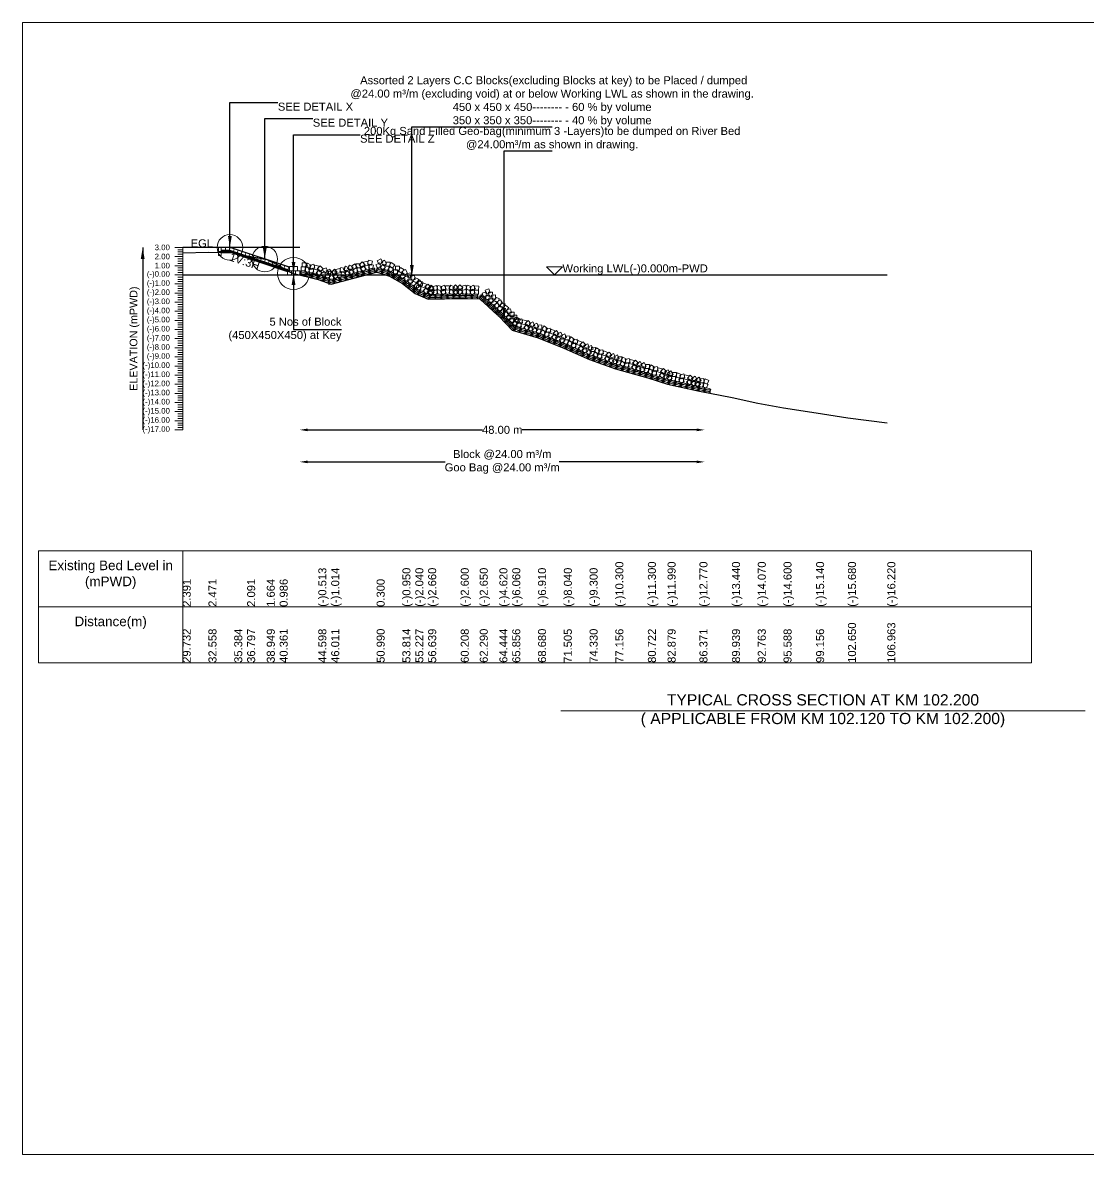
# Model space of a CAD drawing. Header units: inches. Extents: x 89000 to 380017, y -7071 to 0.
# Drawn here: x 235000 to 241658, y -7071 to 0 of the extents above; entities that cross this region are included whole.
import ezdxf

# ---------------------------------------------------------------- set-up
doc = ezdxf.new("R2010")
doc.units = ezdxf.units.IN
doc.header["$LTSCALE"] = 7
doc.header["$MEASUREMENT"] = 0
for name, color, linetype, lineweight in [('Cross section Data Border', 7, 'Continuous', 9), ('Cross Section Labels', 7, 'Continuous', 9), ('Existing_Bed_Level for Xsection', 7, 'Continuous', 25), ('Long Section Labels', 7, 'Continuous', 9)]:
    doc.layers.add(name, color=color, linetype=linetype, lineweight=lineweight)
doc.styles.get("Standard").update_dxf_attribs({"font": 'arial.ttf'})
doc.dimstyles.new('Appron Lebeling Style', dxfattribs={"dimtxt": 50, "dimasz": 50, "dimexe": 0.18, "dimexo": 0.0625, "dimgap": 0.09, "dimtad": 0, "dimtih": 1, "dimtoh": 1, "dimdec": 4, "dimzin": 0, "dimdsep": 46, "dimtxsty": 'Standard', "dimcen": 0.09, "dimse1": 1, "dimse2": 1, "dimadec": 0, "dimazin": 0, "dimtfac": 1, "dimtdec": 4, "dimtofl": 0, "dimtmove": 0, "dimatfit": 3, "dimfxl": 1, "dimtolj": 1, "dimtzin": 0, "dimarcsym": 0})
doc.dimstyles.get("Standard").update_dxf_attribs({"dimtxt": 0.18, "dimasz": 0.18, "dimexe": 0.18, "dimexo": 0.0625, "dimgap": 0.09, "dimtad": 0, "dimtih": 1, "dimtoh": 1, "dimdec": 4, "dimzin": 0, "dimdsep": 46, "dimtxsty": 'Standard', "dimcen": 0.09, "dimadec": 0, "dimazin": 0, "dimtfac": 1, "dimtdec": 4, "dimtofl": 0, "dimtmove": 0, "dimatfit": 3, "dimfxl": 1, "dimtolj": 1, "dimtzin": 0, "dimarcsym": 0})

# ---------------------------------------------------------------- blocks, each defined once
blk = doc.blocks.new('*D17')
at = {"layer": 'Cross Section Labels', "color": 0, "lineweight": -2, "transparency": 16777216}
for p, q in [((236780.9, -2544.5), (237872.7, -2544.5)), ((239211.7, -2544.5), (238119.9, -2544.5))]:
    blk.add_line(p, q, dxfattribs=at)
at = {"layer": 'Cross Section Labels', "color": 0, "transparency": 16777216}
for points in [[(236780.9, -2536.1), (236780.9, -2552.8), (236730.9, -2544.5)], [(239211.7, -2536.1), (239211.7, -2552.8), (239261.7, -2544.5)]]:
    blk.add_solid(points, dxfattribs=at)
at = {"layer": 'Defpoints', "color": 0, "transparency": 16777216}
for p in [(236730.9, -1575.5), (239261.7, -2309.6), (239261.7, -2544.5)]:
    blk.add_point(p, dxfattribs=at)
at = {"layer": 'Cross Section Labels', "color": 0, "transparency": 16777216, "insert": (237996.3, -2544.5), "char_height": 50, "attachment_point": 5}
blk.add_mtext('\\A1;48.00 m', dxfattribs=at)
blk = doc.blocks.new('*D18')
at = {"layer": 'Cross Section Labels', "color": 0, "lineweight": -2, "transparency": 16777216}
for p, q in [((236780.9, -2744.5), (237640.6, -2744.5)), ((239211.7, -2744.5), (238351.9, -2744.5))]:
    blk.add_line(p, q, dxfattribs=at)
at = {"layer": 'Cross Section Labels', "color": 0, "transparency": 16777216}
for points in [[(236780.9, -2736.1), (236780.9, -2752.8), (236730.9, -2744.5)], [(239211.7, -2736.1), (239211.7, -2752.8), (239261.7, -2744.5)]]:
    blk.add_solid(points, dxfattribs=at)
at = {"layer": 'Defpoints', "color": 0, "transparency": 16777216}
for p in [(236730.9, -1575.5), (239261.7, -2309.6), (239261.7, -2744.5)]:
    blk.add_point(p, dxfattribs=at)
at = {"layer": 'Cross Section Labels', "color": 0, "transparency": 16777216, "insert": (237996.3, -2744.5), "char_height": 50, "attachment_point": 5}
blk.add_mtext('\\A1;Block @24.00 m³/m ^JGoo Bag @24.00 m³/m ', dxfattribs=at)

msp = doc.modelspace()

# ---------------------------------------------------------------- linework, layer by layer
at = {"layer": 'Cross section Data Border'}
msp.add_lwpolyline([(235100, -3300), (241302.7062, -3300), (241302.7062, -4000), (235100, -4000)], close=True, dxfattribs=at)
for points in [[(236000, -3300), (236000, -4000)], [(235100, -3650), (241302.7062, -3650)]]:
    msp.add_lwpolyline(points, dxfattribs=at)
at = {"layer": 'Cross Section Labels'}
for points in [[(235000, 0), (245000, 0), (245000, -7071), (235000, -7071)], [(238322.45521, -1575.46), (238372.45521, -1525.46), (238272.45521, -1525.46)]]:
    msp.add_lwpolyline(points, close=True, dxfattribs=at)
msp.add_lwpolyline([(238362, -4300), (240000, -4300), (241638, -4300)], dxfattribs=at)
for centre, radius in [((236294.80521, -1404.46), 80), ((236512.83021, -1477.135), 80), ((236692.38021, -1566.91), 100)]:
    msp.add_circle(centre, radius, dxfattribs=at)
at = {"layer": 'Existing_Bed_Level for Xsection'}
for points in [[(236730.85521, -1404.46), (236000, -1404.46)], [(236666.73021, -1528.435), (236297.43776, -1405.33752), (236294.80521, -1404.46), (236292.03026, -1404.46), (236240.73026, -1404.46)], [(236000, -1439.173), (236161.05371, -1434.613), (236322.13405, -1439.173), (236402.68229, -1456.273), (236525.34316, -1480.612), (236605.83787, -1519.258), (236644.3526, -1546.618), (236686.3404, -1564.288), (236847.36592, -1604.701), (236927.88765, -1633.258), (237211.70929, -1558.36), (237250.02299, -1569.76), (237292.19869, -1583.44), (237372.69445, -1629.61), (237453.19605, -1691.74), (237533.70308, -1727.08), (237737.12262, -1723.66), (237855.77799, -1726.51), (237978.56328, -1838.8), (238059.05465, -1920.88), (238220.05206, -1969.33), (238381.0671, -2033.74), (238542.09776, -2105.56), (238703.14231, -2162.56), (238906.40759, -2219.56), (239029.3957, -2258.89), (239228.43178, -2303.35), (239431.78365, -2341.54), (239592.7671, -2377.45), (239753.76456, -2407.66), (239957.18536, -2438.44), (240156.31192, -2469.22), (240402.13695, -2500)], [(236240.73026, -1421.56), (236292.03026, -1421.56), (236666.73021, -1546.45998)], [(236240.73026, -1427.26), (236291.10528, -1427.26), (236658.75528, -1549.81)], [(236240.73026, -1432.96), (236290.1803, -1432.96), (236653.90521, -1554.20164)], [(236000, -1575.46), (240402.13695, -1575.46)]]:
    msp.add_lwpolyline(points, dxfattribs=at)
at = {"layer": 'Long Section Labels'}
for points in [[(236000, -1404.46), (235950, -1404.46)], [(236000, -2544.46), (236000, -2487.46), (236000, -2430.46), (236000, -2373.46), (236000, -2316.46), (236000, -2259.46), (236000, -2202.46), (236000, -2145.46), (236000, -2088.46), (236000, -2031.46), (236000, -1974.46), (236000, -1917.46), (236000, -1860.46), (236000, -1803.46), (236000, -1746.46), (236000, -1689.46), (236000, -1632.46), (236000, -1575.46), (236000, -1518.46), (236000, -1461.46), (236000, -1404.46)], [(236000, -1461.46), (235950, -1461.46)], [(236000, -1418.71), (235970, -1418.71)], [(236000, -1432.96), (235970, -1432.96)], [(236000, -1447.21), (235970, -1447.21)], [(236000, -1475.71), (235970, -1475.71)], [(236000, -1518.46), (235950, -1518.46)], [(236000, -1489.96), (235970, -1489.96)], [(236000, -1504.21), (235970, -1504.21)], [(236000, -1532.71), (235970, -1532.71)], [(236000, -1546.96), (235970, -1546.96)], [(236000, -1575.46), (235950, -1575.46)], [(236000, -1561.21), (235970, -1561.21)], [(236000, -1589.71), (235970, -1589.71)], [(236000, -1603.96), (235970, -1603.96)], [(236000, -1618.21), (235970, -1618.21)], [(236000, -1632.46), (235950, -1632.46)], [(236000, -1689.46), (235950, -1689.46)], [(236000, -1646.71), (235970, -1646.71)], [(236000, -1660.96), (235970, -1660.96)], [(236000, -1675.21), (235970, -1675.21)], [(236000, -1746.46), (235950, -1746.46)], [(236000, -1703.71), (235970, -1703.71)], [(236000, -1717.96), (235970, -1717.96)], [(236000, -1732.21), (235970, -1732.21)], [(236000, -1760.71), (235970, -1760.71)], [(236000, -1803.46), (235950, -1803.46)], [(236000, -1774.96), (235970, -1774.96)], [(236000, -1789.21), (235970, -1789.21)], [(236000, -1817.71), (235970, -1817.71)], [(236000, -1831.96), (235970, -1831.96)], [(236000, -1860.46), (235950, -1860.46)], [(236000, -1846.21), (235970, -1846.21)], [(236000, -1874.71), (235970, -1874.71)], [(236000, -1888.96), (235970, -1888.96)], [(236000, -1903.21), (235970, -1903.21)], [(236000, -1917.46), (235950, -1917.46)], [(236000, -1974.46), (235950, -1974.46)], [(236000, -1931.71), (235970, -1931.71)], [(236000, -1945.96), (235970, -1945.96)], [(236000, -1960.21), (235970, -1960.21)], [(236000, -2031.46), (235950, -2031.46)], [(236000, -1988.71), (235970, -1988.71)], [(236000, -2002.96), (235970, -2002.96)], [(236000, -2017.21), (235970, -2017.21)], [(236000, -2045.71), (235970, -2045.71)], [(236000, -2088.46), (235950, -2088.46)], [(236000, -2059.96), (235970, -2059.96)], [(236000, -2074.21), (235970, -2074.21)], [(236000, -2102.71), (235970, -2102.71)], [(236000, -2116.96), (235970, -2116.96)], [(236000, -2145.46), (235950, -2145.46)], [(236000, -2131.21), (235970, -2131.21)], [(236000, -2159.71), (235970, -2159.71)], [(236000, -2173.96), (235970, -2173.96)], [(236000, -2188.21), (235970, -2188.21)], [(236000, -2202.46), (235950, -2202.46)], [(236000, -2259.46), (235950, -2259.46)], [(236000, -2216.71), (235970, -2216.71)], [(236000, -2230.96), (235970, -2230.96)], [(236000, -2245.21), (235970, -2245.21)], [(236000, -2316.46), (235950, -2316.46)], [(236000, -2273.71), (235970, -2273.71)], [(236000, -2287.96), (235970, -2287.96)], [(236000, -2302.21), (235970, -2302.21)], [(236000, -2330.71), (235970, -2330.71)], [(236000, -2373.46), (235950, -2373.46)], [(236000, -2344.96), (235970, -2344.96)], [(236000, -2359.21), (235970, -2359.21)], [(236000, -2387.71), (235970, -2387.71)], [(236000, -2401.96), (235970, -2401.96)], [(236000, -2430.46), (235950, -2430.46)], [(236000, -2416.21), (235970, -2416.21)], [(236000, -2444.71), (235970, -2444.71)], [(236000, -2458.96), (235970, -2458.96)], [(236000, -2473.21), (235970, -2473.21)], [(236000, -2487.46), (235950, -2487.46)], [(236000, -2544.46), (235950, -2544.46)], [(236000, -2501.71), (235970, -2501.71)], [(236000, -2515.96), (235970, -2515.96)], [(236000, -2530.21), (235970, -2530.21)]]:
    msp.add_lwpolyline(points, dxfattribs=at)
for points in [[(236240.73026, -1404.46), (236223.63026, -1404.46), (236223.63026, -1430.11), (236240.73026, -1430.11)], [(236266.38026, -1404.46), (236240.73026, -1404.46), (236240.73026, -1421.56), (236266.38026, -1421.56)], [(236292.03026, -1404.46), (236266.38026, -1404.46), (236266.38026, -1421.56), (236292.03026, -1421.56)], [(236321.77149, -1413.44876), (236297.43776, -1405.33752), (236292.03026, -1421.56), (236316.36399, -1429.67124)], [(236346.10521, -1421.56), (236321.77149, -1413.44876), (236316.36399, -1429.67124), (236340.69772, -1437.78248)], [(236240.73026, -1430.11), (236223.63026, -1430.11), (236223.63026, -1455.76), (236240.73026, -1455.76)], [(236370.43894, -1429.67124), (236346.10521, -1421.56), (236340.69772, -1437.78248), (236365.03144, -1445.89373)], [(236394.77267, -1437.78248), (236370.43894, -1429.67124), (236365.03144, -1445.89373), (236389.36517, -1454.00497)], [(236419.10639, -1445.89373), (236394.77267, -1437.78248), (236389.36517, -1454.00497), (236413.6989, -1462.11621)], [(236443.44012, -1454.00497), (236419.10639, -1445.89373), (236413.6989, -1462.11621), (236438.03262, -1470.22745)], [(236467.77385, -1462.11621), (236443.44012, -1454.00497), (236438.03262, -1470.22745), (236462.36635, -1478.3387)], [(236492.10757, -1470.22745), (236467.77385, -1462.11621), (236462.36635, -1478.3387), (236486.70008, -1486.44994)], [(236516.4413, -1478.3387), (236492.10757, -1470.22745), (236486.70008, -1486.44994), (236511.0338, -1494.56118)], [(236540.77502, -1486.44994), (236516.4413, -1478.3387), (236511.0338, -1494.56118), (236535.36753, -1502.67242)], [(237186.45186, -1490.3021), (237161.69717, -1483.58435), (237154.97943, -1508.33904), (237179.73412, -1515.05678)], [(237237.18449, -1476.5453), (237214.62302, -1488.74788), (237226.8256, -1511.30934), (237249.38706, -1499.10676)], [(237273.97598, -1506.40797), (237261.75545, -1483.85623), (237239.20371, -1496.07677), (237251.42425, -1518.62851)], [(236565.10875, -1494.56118), (236540.77502, -1486.44994), (236535.36753, -1502.67242), (236559.70126, -1510.78366)], [(236589.44248, -1502.67242), (236565.10875, -1494.56118), (236559.70126, -1510.78366), (236584.03498, -1518.89491)], [(236613.7762, -1510.78366), (236589.44248, -1502.67242), (236584.03498, -1518.89491), (236608.36871, -1527.00615)], [(236638.10993, -1518.89491), (236613.7762, -1510.78366), (236608.36871, -1527.00615), (236632.70244, -1535.11739)], [(236662.44366, -1527.00615), (236638.10993, -1518.89491), (236632.70244, -1535.11739), (236657.03616, -1543.22863)], [(236679.55521, -1549.81), (236653.90521, -1549.81), (236653.90521, -1575.46), (236679.55521, -1575.46)], [(236692.38021, -1524.16), (236666.73021, -1524.16), (236666.73021, -1549.81), (236692.38021, -1549.81)], [(236705.20521, -1549.81), (236679.55521, -1549.81), (236679.55521, -1575.46), (236705.20521, -1575.46)], [(236718.03021, -1524.16), (236692.38021, -1524.16), (236692.38021, -1549.81), (236718.03021, -1549.81)], [(236730.85521, -1549.81), (236705.20521, -1549.81), (236705.20521, -1575.46), (236730.85521, -1575.46)], [(236766.10945, -1524.91721), (236740.46277, -1525.33032), (236740.87588, -1550.97699), (236766.52255, -1550.56389)], [(236772.35326, -1500.03876), (236746.70658, -1500.45187), (236747.11969, -1526.09854), (236772.76636, -1525.68544)], [(236795.81451, -1539.22209), (236773.40229, -1526.74752), (236760.92772, -1549.15974), (236783.33994, -1561.63431)], [(236802.05832, -1514.34364), (236779.6461, -1501.86907), (236767.17153, -1524.28129), (236789.58375, -1536.75586)], [(236812.07673, -1534.5904), (236787.40525, -1541.60756), (236794.4224, -1566.27904), (236819.09388, -1559.26189)], [(236818.32054, -1509.71195), (236793.64906, -1516.72911), (236800.66621, -1541.40059), (236825.33769, -1534.38344)], [(236843.68915, -1547.36121), (236818.81069, -1541.1174), (236812.56688, -1565.99585), (236837.44534, -1572.23966)], [(236849.93296, -1522.48276), (236825.05451, -1516.23895), (236818.81069, -1541.1174), (236843.68915, -1547.36121)], [(236871.14128, -1562.62302), (236852.70714, -1544.78753), (236834.87165, -1563.22167), (236853.3058, -1581.05716)], [(236877.3851, -1537.74456), (236858.95095, -1519.90907), (236841.11546, -1538.34322), (236859.54961, -1556.17871)], [(236887.18457, -1555.12684), (236864.02366, -1566.14931), (236875.04612, -1589.31022), (236898.20703, -1578.28775)], [(236895.75812, -1530.95213), (236872.59721, -1541.9746), (236883.61967, -1565.13551), (236906.78058, -1554.11304)], [(236930.96012, -1562.67298), (236919.91922, -1539.52086), (236896.76709, -1550.56176), (236907.808, -1573.71389)], [(236935.58192, -1551.99443), (236909.93212, -1551.89207), (236909.82976, -1577.54186), (236935.47955, -1577.64423)], [(236951.83322, -1553.41544), (236926.26283, -1551.39603), (236924.24343, -1576.96641), (236949.81381, -1578.98582)], [(236947.58642, -1540.08628), (236929.3697, -1558.14379), (236947.42722, -1576.3605), (236965.64393, -1558.30299)], [(236981.43591, -1536.00576), (236956.63493, -1542.55052), (236963.17969, -1567.3515), (236987.98067, -1560.80674)], [(237012.84499, -1536.1154), (236988.09031, -1529.39766), (236981.37257, -1554.15235), (237006.12725, -1560.87009)], [(237019.38975, -1560.91638), (236994.63507, -1554.19864), (236987.91732, -1578.95333), (237012.67201, -1585.67107)], [(237017.2889, -1521.05033), (237004.37098, -1543.20998), (237026.53062, -1556.1279), (237039.44854, -1533.96826)], [(237023.83366, -1545.85131), (237010.91574, -1568.01096), (237033.07538, -1580.92888), (237045.9933, -1558.76924)], [(237064.24584, -1527.40953), (237042.07592, -1514.50926), (237029.17564, -1536.67918), (237051.34557, -1549.57946)], [(237070.7906, -1552.21051), (237048.62067, -1539.31024), (237035.7204, -1561.48016), (237057.89032, -1574.38044)], [(237076.26885, -1507.99729), (237054.00941, -1520.74247), (237066.75459, -1543.00191), (237089.01403, -1530.25673)], [(237082.81361, -1532.79827), (237060.55417, -1545.54345), (237073.29935, -1567.80289), (237095.55879, -1555.05771)], [(237109.18878, -1506.18113), (237083.53899, -1506.07876), (237083.43662, -1531.72856), (237109.08642, -1531.83092)], [(237115.73354, -1530.98211), (237090.08374, -1530.87974), (237089.98138, -1556.52954), (237115.63118, -1556.6319)], [(237121.19329, -1494.27297), (237102.97657, -1512.33048), (237121.03408, -1530.5472), (237139.2508, -1512.48969)], [(237127.73804, -1519.07395), (237109.52133, -1537.13146), (237127.57884, -1555.34818), (237145.79556, -1537.29067)], [(237155.04278, -1490.19246), (237130.24179, -1496.73722), (237136.78655, -1521.5382), (237161.58753, -1514.99344)], [(237161.58753, -1514.99344), (237136.78655, -1521.5382), (237143.33131, -1546.33918), (237168.13229, -1539.79442)], [(237192.99662, -1515.10308), (237168.24193, -1508.38534), (237161.52419, -1533.14002), (237186.27887, -1539.85776)], [(237229.86944, -1501.1301), (237207.30797, -1513.33268), (237219.51055, -1535.89414), (237242.07201, -1523.69157)], [(237266.66093, -1530.99277), (237254.44039, -1508.44104), (237231.88866, -1520.66157), (237244.10919, -1543.21331)], [(237288.21766, -1521.59011), (237262.60187, -1520.26587), (237261.27762, -1545.88166), (237286.89342, -1547.20591)], [(237296.13154, -1497.19149), (237270.51575, -1495.86724), (237269.1915, -1521.48303), (237294.80729, -1522.80728)], [(237316.88606, -1537.87334), (237295.36985, -1523.90998), (237281.40649, -1545.42618), (237302.92269, -1559.38955)], [(237324.79993, -1513.47471), (237303.28373, -1499.51135), (237289.32036, -1521.02755), (237310.83657, -1534.99092)], [(237342.63729, -1543.87965), (237316.98736, -1543.93712), (237317.04483, -1569.58706), (237342.69477, -1569.52959)], [(237355.39917, -1521.62978), (237329.74924, -1521.68725), (237329.80671, -1547.33718), (237355.45664, -1547.27971)], [(237369.59682, -1564.75123), (237347.34694, -1551.98936), (237334.58506, -1574.23923), (237356.83494, -1587.00111)], [(237382.35869, -1542.50136), (237360.10881, -1529.73948), (237347.34694, -1551.98936), (237369.59682, -1564.75123)], [(237404.638, -1564.64125), (237391.73671, -1542.47192), (237369.56738, -1555.37322), (237382.46868, -1577.54254)], [(236922.38657, -1586.84769), (236911.34567, -1563.69557), (236888.19354, -1574.73647), (236899.23445, -1597.8886)], [(236943.25967, -1577.59015), (236917.68928, -1575.57074), (236915.66987, -1601.14112), (236941.24026, -1603.16053)], [(236942.12667, -1576.79541), (236916.47688, -1576.69305), (236916.37452, -1602.34285), (236942.02431, -1602.44521)], [(236954.13118, -1564.88726), (236935.91446, -1582.94477), (236953.97197, -1601.16148), (236972.18869, -1583.10397)], [(236987.98067, -1560.80674), (236963.17969, -1567.3515), (236969.72445, -1592.15248), (236994.52543, -1585.60772)], [(237391.87613, -1586.89112), (237378.97483, -1564.7218), (237356.8055, -1577.62309), (237369.7068, -1599.79242)], [(237412.16392, -1584.23969), (237386.72278, -1587.50633), (237389.98942, -1612.94747), (237415.43055, -1609.68083)], [(237427.83557, -1563.93398), (237402.39443, -1567.20062), (237405.66107, -1592.64176), (237431.10221, -1589.37512)], [(237435.74509, -1625.34105), (237432.45819, -1599.90252), (237407.01966, -1603.18942), (237410.30656, -1628.62795)], [(237451.41674, -1605.03534), (237448.12984, -1579.59681), (237422.69131, -1582.88371), (237425.97821, -1608.32224)], [(237458.46274, -1623.03964), (237434.79082, -1613.16223), (237424.91342, -1636.83414), (237448.58533, -1646.71155)], [(237474.13439, -1602.73393), (237450.46248, -1592.85653), (237440.58508, -1616.52844), (237464.25699, -1626.40584)], [(237495.64038, -1627.72419), (237480.08678, -1607.3279), (237459.6905, -1622.8815), (237475.24409, -1643.27778)], [(237495.74991, -1617.52375), (237470.25313, -1620.3232), (237473.05258, -1645.81997), (237498.54936, -1643.02053)], [(237524.78635, -1635.39338), (237501.29959, -1625.08345), (237490.98966, -1648.57021), (237514.47642, -1658.88014)], [(237479.96872, -1648.02989), (237464.41513, -1627.63361), (237444.01885, -1643.1872), (237459.57244, -1663.58348)], [(237485.43998, -1641.01051), (237459.9432, -1643.80996), (237462.74265, -1669.30673), (237488.23943, -1666.50728)], [(237514.47642, -1658.88014), (237490.98966, -1648.57021), (237480.67973, -1672.05696), (237504.16648, -1682.3669)], [(237538.99507, -1678.51119), (237523.79753, -1657.84824), (237503.13459, -1673.04578), (237518.33212, -1693.70873)], [(237549.305, -1655.02443), (237534.10747, -1634.36149), (237513.44452, -1649.55902), (237528.64206, -1670.22197)], [(237551.84842, -1669.48368), (237527.94684, -1678.79158), (237537.25475, -1702.69316), (237561.15633, -1693.38525)], [(237569.80669, -1658.91124), (237551.35997, -1641.08875), (237533.53748, -1659.53546), (237551.98419, -1677.35795)], [(237570.23787, -1684.55761), (237551.79115, -1666.73512), (237533.96866, -1685.18184), (237552.41537, -1703.00433)], [(237562.15835, -1645.99692), (237538.25678, -1655.30482), (237547.56468, -1679.2064), (237571.46626, -1669.8985)], [(237586.1186, -1642.93282), (237561.45911, -1649.99203), (237568.51832, -1674.65151), (237593.1778, -1667.59231)], [(237586.54978, -1668.5792), (237561.89029, -1675.63841), (237568.9495, -1700.29789), (237593.60898, -1693.23868)], [(237618.51939, -1649.0327), (237593.63655, -1642.80643), (237587.41027, -1667.68927), (237612.29312, -1673.91555)], [(237618.95057, -1674.67908), (237594.06773, -1668.4528), (237587.84146, -1693.33565), (237612.7243, -1699.56192)], [(237633.02086, -1640.33673), (237611.01813, -1653.52016), (237624.20156, -1675.52288), (237646.20428, -1662.33945)], [(237633.45204, -1665.98311), (237611.44932, -1679.16654), (237624.63274, -1701.16926), (237646.63547, -1687.98583)], [(237666.86518, -1644.45985), (237641.21881, -1644.89103), (237641.64999, -1670.5374), (237667.29636, -1670.10622)], [(237667.29636, -1670.10622), (237641.64999, -1670.5374), (237642.08117, -1696.18378), (237667.72754, -1695.7526)], [(237697.33886, -1652.06889), (237674.90541, -1639.63255), (237662.46906, -1662.066), (237684.90252, -1674.50234)], [(237697.77004, -1677.71527), (237675.33659, -1665.27892), (237662.90024, -1687.71238), (237685.3337, -1700.14872)], [(237705.25267, -1638.50142), (237687.41549, -1656.93394), (237705.84801, -1674.77111), (237723.68518, -1656.33859)], [(237705.68385, -1664.14779), (237687.84667, -1682.58031), (237706.27919, -1700.41749), (237724.11636, -1681.98497)], [(237749.33132, -1655.89297), (237730.8846, -1638.07048), (237713.06211, -1656.5172), (237731.50882, -1674.33969)], [(237749.7625, -1681.53935), (237731.31578, -1663.71686), (237713.49329, -1682.16357), (237731.94, -1699.98606)], [(237768.42155, -1666.79099), (237743.4945, -1672.83786), (237749.54136, -1697.76491), (237774.46842, -1691.71804)], [(237769.03746, -1641.14838), (237744.11041, -1647.19525), (237750.15728, -1672.1223), (237775.08433, -1666.07543)], [(237800.54638, -1674.20819), (237775.93839, -1666.97154), (237768.70173, -1691.57953), (237793.30973, -1698.81619)], [(237801.1623, -1648.56559), (237776.55431, -1641.32893), (237769.31765, -1665.93692), (237793.92564, -1673.17358)], [(237815.39068, -1666.11133), (237792.86822, -1678.38576), (237805.14265, -1700.90821), (237827.6651, -1688.63379)], [(237816.00659, -1640.46873), (237793.48414, -1652.74315), (237805.75856, -1675.26561), (237828.28102, -1662.99119)], [(237849.03853, -1671.61234), (237823.39592, -1670.99643), (237822.78001, -1696.63903), (237848.42261, -1697.25495)], [(237849.65444, -1645.96974), (237824.01184, -1645.35382), (237823.39592, -1670.99643), (237849.03853, -1671.61234)], [(237903.67209, -1707.16195), (237895.92028, -1682.71135), (237871.46968, -1690.46315), (237879.22148, -1714.91376)], [(237920.98237, -1688.23375), (237913.23056, -1663.78315), (237888.77996, -1671.53495), (237896.53176, -1695.98556)], [(237936.0549, -1683.81525), (237910.42998, -1684.94909), (237911.56382, -1710.57401), (237937.18875, -1709.44017)], [(237918.74463, -1702.74345), (237893.1197, -1703.87729), (237894.25354, -1729.50221), (237919.87847, -1728.36837)], [(237938.81641, -1745.66799), (237937.66217, -1720.04398), (237912.03815, -1721.19822), (237913.1924, -1746.82224)], [(237961.64685, -1745.26892), (237938.88101, -1733.45202), (237927.06411, -1756.21786), (237949.82995, -1768.03476)], [(237956.12669, -1726.73979), (237954.97245, -1701.11578), (237929.34843, -1702.27002), (237930.50268, -1727.89404)], [(237978.95713, -1726.34072), (237956.19129, -1714.52382), (237944.37439, -1737.28966), (237967.14023, -1749.10656)], [(237980.99411, -1771.96543), (237967.19544, -1750.34323), (237945.57325, -1764.1419), (237959.37192, -1785.7641)], [(237998.30439, -1753.03723), (237984.50572, -1731.41503), (237962.88353, -1745.2137), (237976.6822, -1766.8359)], [(238014.81524, -1756.6847), (237989.77112, -1751.14266), (237984.22908, -1776.18679), (238009.27321, -1781.72883)], [(238036.5696, -1782.93706), (238017.6414, -1765.62678), (238000.33112, -1784.55498), (238019.25932, -1801.86526)], [(237997.50497, -1775.6129), (237972.46084, -1770.07086), (237966.9188, -1795.11499), (237991.96293, -1800.65703)], [(238019.25932, -1801.86526), (238000.33112, -1784.55498), (237983.02084, -1803.48318), (238001.94904, -1820.79346)], [(238036.65326, -1831.48094), (238030.24209, -1806.64509), (238005.40624, -1813.05626), (238011.81741, -1837.89211)], [(238054.96691, -1813.52175), (238048.55574, -1788.6859), (238023.71989, -1795.09707), (238030.13106, -1819.93292)], [(238051.94371, -1827.88834), (238026.29504, -1827.62749), (238026.03419, -1853.27617), (238051.68286, -1853.53701)], [(238070.25736, -1809.92914), (238044.60869, -1809.6683), (238044.34784, -1835.31697), (238069.99651, -1835.57782)], [(238087.96602, -1853.88135), (238088.20644, -1828.23248), (238062.55757, -1827.99206), (238062.31715, -1853.64093)], [(238069.65237, -1871.84055), (238069.89279, -1846.19168), (238044.24392, -1845.95125), (238044.0035, -1871.60013)], [(238092.47074, -1872.68317), (238070.38095, -1859.64615), (238057.34394, -1881.73594), (238079.43373, -1894.77295)], [(238094.11602, -1878.21319), (238072.30683, -1864.71202), (238058.80565, -1886.52121), (238080.61484, -1900.02238)], [(238101.50759, -1853.65129), (238079.6984, -1840.15011), (238066.19722, -1861.9593), (238088.00641, -1875.46048)], [(238110.78439, -1854.72397), (238088.6946, -1841.68695), (238075.65759, -1863.77674), (238097.74738, -1876.81376)], [(238110.57565, -1874.34115), (238085.60511, -1880.20586), (238091.46982, -1905.1764), (238116.44036, -1899.31169)], [(238117.96722, -1849.77925), (238092.99669, -1855.64396), (238098.8614, -1880.61449), (238123.83193, -1874.74978)], [(238141.56138, -1888.56518), (238116.99948, -1881.17361), (238109.6079, -1905.73551), (238134.16981, -1913.12709)], [(238148.95295, -1864.00328), (238124.39105, -1856.61171), (238116.99948, -1881.17361), (238141.56138, -1888.56518)], [(238168.27572, -1905.08447), (238150.68909, -1886.41275), (238132.01737, -1903.99938), (238149.604, -1922.6711)], [(238175.66729, -1880.52256), (238158.08066, -1861.85085), (238139.40895, -1879.43748), (238156.99558, -1898.10919)], [(238179.942, -1894.56769), (238157.34264, -1906.69995), (238169.4749, -1929.2993), (238192.07426, -1917.16704)], [(238187.33357, -1870.00579), (238164.73422, -1882.13805), (238176.86648, -1904.7374), (238199.46583, -1892.60514)], [(238216.64032, -1924.54479), (238204.49007, -1901.9551), (238181.90039, -1914.10535), (238194.05064, -1936.69504)], [(238224.0319, -1899.98288), (238211.88164, -1877.3932), (238189.29196, -1889.54345), (238201.44221, -1912.13313)], [(238244.43168, -1889.72437), (238218.79346, -1888.94689), (238218.01598, -1914.58511), (238243.6542, -1915.36259)], [(238278.86609, -1910.34434), (238258.33112, -1894.97432), (238242.9611, -1915.50929), (238263.49607, -1930.87931)], [(238295.60285, -1907.9374), (238270.21273, -1911.57947), (238273.8548, -1936.96958), (238299.24491, -1933.32752)], [(238237.04011, -1914.28628), (238211.40189, -1913.5088), (238210.62441, -1939.14701), (238236.26263, -1939.92449)], [(238269.33941, -1934.15956), (238248.80444, -1918.78954), (238233.43442, -1939.32451), (238253.96939, -1954.69453)], [(238286.07617, -1931.75263), (238260.68605, -1935.39469), (238264.32812, -1960.7848), (238289.71823, -1957.14274)], [(238315.68832, -1948.65112), (238291.87309, -1939.12444), (238282.34641, -1962.93967), (238306.16164, -1972.46635)], [(238325.215, -1924.8359), (238301.39977, -1915.30922), (238291.87309, -1939.12444), (238315.68832, -1948.65112)], [(238340.84348, -1967.45964), (238324.97016, -1947.31119), (238304.8217, -1963.1845), (238320.69502, -1983.33296)], [(238350.37016, -1943.64442), (238334.49684, -1923.49596), (238314.34838, -1939.36928), (238330.2217, -1959.51774)], [(238353.3909, -1958.01153), (238329.81059, -1968.10567), (238339.90473, -1991.68597), (238363.48504, -1981.59184)], [(238362.91758, -1934.1963), (238339.33727, -1944.29044), (238349.43141, -1967.87075), (238373.01172, -1957.77661)], [(238387.30562, -1991.1051), (238377.19271, -1967.53284), (238353.62045, -1977.64576), (238363.73336, -2001.21802)], [(238396.8323, -1967.28988), (238386.71939, -1943.71762), (238363.14713, -1953.83053), (238373.26004, -1977.40279)], [(238408.52984, -1982.68365), (238383.05981, -1979.65053), (238380.02668, -2005.12057), (238405.49672, -2008.15369)], [(238418.05652, -1958.86843), (238392.58648, -1955.83531), (238389.55336, -1981.30534), (238415.0234, -1984.33846)], [(238447.73451, -1979.58906), (238427.81438, -1963.43014), (238411.65545, -1983.35027), (238431.57559, -1999.50919)], [(238464.55238, -1977.83646), (238439.03957, -1980.48588), (238441.68899, -2005.99869), (238467.2018, -2003.34927)], [(238437.2866, -2003.01476), (238417.36646, -1986.85584), (238401.20754, -2006.77597), (238421.12767, -2022.9349)], [(238454.10446, -2001.26217), (238428.59166, -2003.91159), (238431.24108, -2029.42439), (238456.75388, -2026.77497)], [(238483.03529, -2019.3023), (238459.60958, -2008.85438), (238449.16167, -2032.28009), (238472.58737, -2042.728)], [(238493.4832, -1995.87659), (238470.05749, -1985.42868), (238459.60958, -2008.85438), (238483.03529, -2019.3023)], [(238507.43804, -2039.07723), (238492.36231, -2018.32525), (238471.61033, -2033.40097), (238486.68605, -2054.15296)], [(238517.88595, -2015.65153), (238502.81022, -1994.89954), (238482.05824, -2009.97527), (238497.13396, -2030.72726)], [(238520.34427, -2030.12548), (238496.38835, -2039.29263), (238505.5555, -2063.24855), (238529.51142, -2054.0814)], [(238530.79218, -2006.69978), (238506.83627, -2015.86693), (238516.00341, -2039.82284), (238539.95933, -2030.6557)], [(238552.94301, -2064.51612), (238543.75678, -2040.56751), (238519.80818, -2049.75373), (238528.9944, -2073.70234)], [(238563.39092, -2041.09042), (238554.2047, -2017.14181), (238530.25609, -2026.32803), (238539.44231, -2050.27664)], [(238579.08124, -2030.33481), (238553.50959, -2028.33154), (238551.50632, -2053.90319), (238577.07797, -2055.90646)], [(238607.30761, -2047.37277), (238586.16938, -2032.84358), (238571.64018, -2053.98182), (238592.77842, -2068.51101)], [(238623.93366, -2044.29269), (238598.71112, -2048.95595), (238603.37437, -2074.17849), (238628.59692, -2069.51523)], [(238570.52295, -2054.51493), (238544.9513, -2052.51166), (238542.94802, -2078.08331), (238568.51968, -2080.08658)], [(238598.74932, -2071.55289), (238577.61108, -2057.0237), (238563.08189, -2078.16193), (238584.22013, -2092.69113)], [(238615.37536, -2068.47281), (238590.15282, -2073.13607), (238594.81608, -2098.35861), (238620.03862, -2093.69535)], [(238645.64505, -2084.16309), (238621.46493, -2075.6048), (238612.90663, -2099.78491), (238637.08675, -2108.34321)], [(238654.20334, -2059.98297), (238630.02322, -2051.42468), (238621.46493, -2075.6048), (238645.64505, -2084.16309)], [(238671.53841, -2101.94162), (238654.86529, -2082.44985), (238635.37351, -2099.12297), (238652.04663, -2118.61475)], [(238680.0967, -2077.76151), (238663.42358, -2058.26973), (238643.9318, -2074.94285), (238660.60492, -2094.43463)], [(238683.69451, -2091.99508), (238660.54056, -2103.03216), (238671.57764, -2126.18611), (238694.73159, -2115.14903)], [(238692.25281, -2067.81496), (238669.09886, -2078.85204), (238680.13593, -2102.00599), (238703.28988, -2090.96891)], [(238718.91653, -2123.69371), (238707.86101, -2100.54855), (238684.71586, -2111.60407), (238695.77137, -2134.74922)], [(238727.47482, -2099.51359), (238716.41931, -2076.36843), (238693.27415, -2087.42395), (238704.32967, -2110.5691)], [(238736.48989, -2112.08518), (238710.84156, -2111.79278), (238710.54916, -2137.44112), (238736.19749, -2137.73351)], [(238743.41556, -2087.38786), (238717.76722, -2087.09546), (238717.47483, -2112.7438), (238743.12316, -2113.03619)], [(238765.7903, -2127.2016), (238743.72964, -2114.11536), (238730.6434, -2136.17602), (238752.70406, -2149.26227)], [(238772.71596, -2102.50428), (238750.6553, -2089.41804), (238737.56906, -2111.4787), (238759.62972, -2124.56494)], [(238789.09941, -2098.3216), (238764.24428, -2104.65758), (238770.58025, -2129.51272), (238795.43539, -2123.17674)], [(238820.34865, -2111.957), (238795.65133, -2105.03133), (238788.72566, -2129.72865), (238813.42298, -2136.65432)], [(238847.37067, -2127.96802), (238829.43401, -2109.6323), (238811.09828, -2127.56895), (238829.03494, -2145.90468)], [(238858.83593, -2117.23246), (238836.4701, -2129.79002), (238849.02766, -2152.15585), (238871.39349, -2139.59829)], [(238782.17375, -2123.01892), (238757.31861, -2129.3549), (238763.65459, -2154.21004), (238788.50973, -2147.87406)], [(238813.42298, -2136.65432), (238788.72566, -2129.72865), (238781.8, -2154.42597), (238806.49732, -2161.35164)], [(238840.445, -2152.66534), (238822.50834, -2134.32962), (238804.17262, -2152.26628), (238822.10927, -2170.602)], [(238851.91027, -2141.92978), (238829.54444, -2154.48734), (238842.10199, -2176.85317), (238864.46782, -2164.29561)], [(238889.16904, -2171.20737), (238876.59368, -2148.85155), (238854.23786, -2161.42691), (238866.81322, -2183.78273)], [(238896.09471, -2146.51005), (238883.51935, -2124.15423), (238861.16352, -2136.72959), (238873.73889, -2159.08541)], [(238909.37114, -2160.56484), (238883.7228, -2160.27244), (238883.43041, -2185.92077), (238909.07874, -2186.21317)], [(238916.2968, -2135.86752), (238890.64847, -2135.57512), (238890.35607, -2161.22345), (238916.00441, -2161.51585)], [(238940.23463, -2176.87466), (238918.66079, -2163.00052), (238904.78664, -2184.57435), (238926.36048, -2198.4485)], [(238948.04741, -2152.44347), (238926.47357, -2138.56933), (238912.59942, -2160.14317), (238934.17326, -2174.01731)], [(238956.7584, -2173.28619), (238931.69072, -2178.72071), (238937.12525, -2203.78839), (238962.19292, -2198.35386)], [(238964.57118, -2148.855), (238939.5035, -2154.28952), (238944.93802, -2179.3572), (238970.0057, -2173.92267)], [(238987.495, -2188.04086), (238963.06381, -2180.22808), (238955.25103, -2204.65927), (238979.68222, -2212.47205)], [(238995.30777, -2163.60967), (238970.87658, -2155.79689), (238963.06381, -2180.22808), (238987.495, -2188.04086)], [(239013.92137, -2205.017), (238996.65836, -2186.04567), (238977.68704, -2203.30868), (238994.95004, -2222.28)], [(239021.73414, -2180.58581), (239004.47114, -2161.61449), (238985.49982, -2178.87749), (239002.76282, -2197.84881)], [(239033.57952, -2170.27117), (239010.77491, -2182.01308), (239022.51682, -2204.81769), (239045.32143, -2193.07577)], [(239064.39525, -2197.49104), (239050.63957, -2175.84147), (239028.99, -2189.59714), (239042.74567, -2211.24671)], [(239083.9978, -2185.78087), (239058.37067, -2186.86378), (239059.45358, -2212.49091), (239085.08071, -2211.408)], [(239114.0664, -2199.3049), (239091.33596, -2187.42004), (239079.4511, -2210.15048), (239102.18154, -2222.03534)], [(239025.76674, -2194.70236), (239002.96213, -2206.44427), (239014.70405, -2229.24888), (239037.50865, -2217.50696)], [(239058.80344, -2222.52411), (239045.04777, -2200.87453), (239023.3982, -2214.6302), (239037.15387, -2236.27978)], [(239078.406, -2210.81393), (239052.77887, -2211.89684), (239053.86178, -2237.52397), (239079.48891, -2236.44106)], [(239108.4746, -2224.33797), (239085.74416, -2212.45311), (239073.8593, -2235.18354), (239096.58974, -2247.0684)], [(239124.61028, -2219.28306), (239100.13052, -2226.94229), (239107.78975, -2251.42205), (239132.26951, -2243.76282)], [(239130.20208, -2194.24999), (239105.72232, -2201.90923), (239113.38155, -2226.38899), (239137.86131, -2218.72975)], [(239156.54551, -2231.22372), (239131.51245, -2225.63192), (239125.92065, -2250.66499), (239150.95371, -2256.25679)], [(239162.13731, -2206.19066), (239137.10425, -2200.59886), (239131.51245, -2225.63192), (239156.54551, -2231.22372)], [(239184.38695, -2245.76321), (239165.49319, -2228.41534), (239148.14533, -2247.3091), (239167.03909, -2264.65697)], [(239189.97875, -2220.73014), (239171.08499, -2203.38228), (239153.73713, -2222.27604), (239172.63089, -2239.6239)], [(239195.26025, -2234.42848), (239173.59973, -2248.16691), (239187.33816, -2269.82743), (239208.99868, -2256.089)], [(239200.85205, -2209.39542), (239179.19153, -2223.13384), (239192.92996, -2244.79437), (239214.59048, -2231.05594)], [(239234.03489, -2261.66671), (239220.27922, -2240.01713), (239198.62965, -2253.7728), (239212.38532, -2275.42238)], [(239239.62669, -2236.63364), (239225.87102, -2214.98407), (239204.22145, -2228.73974), (239217.97712, -2250.38931)], [(239251.80088, -2249.12756), (239226.22562, -2251.08429), (239228.18235, -2276.65954), (239253.7576, -2274.70282)], [(239256.53525, -2223.91827), (239230.95999, -2225.875), (239232.91672, -2251.45026), (239258.49197, -2249.49353)], [(239282.31343, -2261.61772), (239259.1907, -2250.51539), (239248.08837, -2273.63812), (239271.2111, -2284.74045)], [(239287.0478, -2236.40843), (239263.92507, -2225.3061), (239252.82274, -2248.42883), (239275.94547, -2259.53117)]]:
    msp.add_lwpolyline(points, close=True, dxfattribs=at)
for centre, major_axis in [((236755.15114, -1556.58133), (18.399, -4.61764)), ((237108.12663, -1560.64024), (18.3417, 4.84021)), ((237144.81004, -1550.95981), (18.3417, 4.84021)), ((237147.28251, -1560.32907), (18.3417, 4.84021)), ((237181.49345, -1541.27939), (18.3417, 4.84021)), ((237183.96591, -1550.64865), (18.3417, 4.84021)), ((237186.43838, -1560.01791), (18.3417, 4.84021)), ((237225.62949, -1557.44695), (18.18183, -5.40989)), ((237228.39296, -1548.15936), (18.18183, -5.40989)), ((237231.15642, -1538.87176), (18.18183, -5.40989)), ((237265.01576, -1559.34254), (18.04414, -5.85275)), ((237268.00545, -1550.12528), (18.04414, -5.85275)), ((237308.28306, -1564.73857), (16.45502, -9.43812)), ((236750.4336, -1575.37838), (18.399, -4.61764)), ((236752.79237, -1565.97986), (18.399, -4.61764)), ((236787.23159, -1584.61367), (18.399, -4.61764)), ((236789.59036, -1575.21515), (18.399, -4.61764)), ((236791.94913, -1565.81662), (18.399, -4.61764)), ((236824.02958, -1593.84896), (18.399, -4.61764)), ((236826.38836, -1584.45044), (18.399, -4.61764)), ((236828.74713, -1575.05191), (18.399, -4.61764)), ((236860.92021, -1604.36735), (17.87854, -6.34062)), ((236864.15911, -1595.23468), (17.87854, -6.34062)), ((236867.398, -1586.10201), (17.87854, -6.34062)), ((236896.67729, -1617.04859), (17.87854, -6.34062)), ((236899.91619, -1607.91592), (17.87854, -6.34062)), ((236903.15509, -1598.78325), (17.87854, -6.34062)), ((236924.7096, -1609.04236), (18.3417, 4.84021)), ((236927.18207, -1618.41162), (18.3417, 4.84021)), ((236929.65453, -1627.78088), (18.3417, 4.84021)), ((236961.39301, -1599.36193), (18.3417, 4.84021)), ((236963.86547, -1608.73119), (18.3417, 4.84021)), ((236966.33794, -1618.10045), (18.3417, 4.84021)), ((236998.07642, -1589.68151), (18.3417, 4.84021)), ((237000.54888, -1599.05077), (18.3417, 4.84021)), ((237003.02134, -1608.42003), (18.3417, 4.84021)), ((237034.75982, -1580.00109), (18.3417, 4.84021)), ((237037.23229, -1589.37034), (18.3417, 4.84021)), ((237039.70475, -1598.7396), (18.3417, 4.84021)), ((237071.44323, -1570.32066), (18.3417, 4.84021)), ((237073.91569, -1579.68992), (18.3417, 4.84021)), ((237076.38816, -1589.05918), (18.3417, 4.84021)), ((237110.5991, -1570.0095), (18.3417, 4.84021)), ((237113.07156, -1579.37876), (18.3417, 4.84021)), ((237149.75497, -1569.69833), (18.3417, 4.84021)), ((237262.02608, -1568.5598), (18.04414, -5.85275)), ((237298.64076, -1581.54959), (16.45502, -9.43812)), ((237303.46191, -1573.14408), (16.45502, -9.43812)), ((237331.5508, -1600.42582), (16.45502, -9.43812)), ((237336.37195, -1592.02031), (16.45502, -9.43812)), ((237341.1931, -1583.6148), (16.45502, -9.43812)), ((237364.46084, -1619.30205), (16.45502, -9.43812)), ((237369.28199, -1610.89654), (16.45502, -9.43812)), ((237374.10314, -1602.49103), (16.45502, -9.43812)), ((237401.89534, -1633.78634), (15.0172, -11.59006)), ((237407.81574, -1626.1153), (15.0172, -11.59006)), ((237395.97493, -1641.45739), (15.0172, -11.59006)), ((237426.00933, -1664.63751), (15.0172, -11.59006)), ((237431.92973, -1656.96646), (15.0172, -11.59006)), ((237437.85014, -1649.29542), (15.0172, -11.59006)), ((237456.04372, -1687.81763), (15.0172, -11.59006)), ((237461.96413, -1680.14658), (15.0172, -11.59006)), ((237467.88453, -1672.47554), (15.0172, -11.59006)), ((237489.75285, -1702.49601), (17.36976, -7.62477)), ((237493.64771, -1693.62324), (17.36976, -7.62477)), ((237497.54258, -1684.75046), (17.36976, -7.62477)), ((237532.2821, -1700), (17.36976, -7.62477)), ((237596.9794, -1701.78774), (18.96692, 0.31888)), ((237634.91324, -1701.14998), (18.96692, 0.31888)), ((237672.84708, -1700.51221), (18.96692, 0.31888)), ((237710.78092, -1699.87445), (18.96692, 0.31888)), ((237749.70191, -1699.73016), (18.96413, -0.4555)), ((237787.63017, -1700.64116), (18.96413, -0.4555)), ((237825.55844, -1701.55217), (18.96413, -0.4555)), ((237524.49237, -1717.74555), (17.36976, -7.62477)), ((237528.38724, -1708.87277), (17.36976, -7.62477)), ((237559.04556, -1702.4255), (18.96692, 0.31888)), ((237559.20845, -1712.11414), (18.96692, 0.31888)), ((237559.37134, -1721.80277), (18.96692, 0.31888)), ((237597.14229, -1711.47637), (18.96692, 0.31888)), ((237597.30518, -1721.165), (18.96692, 0.31888)), ((237635.07613, -1710.83861), (18.96692, 0.31888)), ((237635.23902, -1720.52724), (18.96692, 0.31888)), ((237673.00997, -1710.20084), (18.96692, 0.31888)), ((237673.17286, -1719.88947), (18.96692, 0.31888)), ((237710.94381, -1709.56308), (18.96692, 0.31888)), ((237711.1067, -1719.25171), (18.96692, 0.31888)), ((237749.23656, -1719.10457), (18.96413, -0.4555)), ((237749.46924, -1709.41736), (18.96413, -0.4555)), ((237787.16482, -1720.01557), (18.96413, -0.4555)), ((237787.3975, -1710.32837), (18.96413, -0.4555)), ((237825.09308, -1720.92658), (18.96413, -0.4555)), ((237825.32576, -1711.23937), (18.96413, -0.4555)), ((237864.30854, -1727.74583), (13.99846, -12.80191)), ((237870.84798, -1720.59518), (13.99846, -12.80191)), ((237877.38742, -1713.44452), (13.99846, -12.80191)), ((237892.30545, -1753.34966), (13.99846, -12.80191)), ((237898.84489, -1746.199), (13.99846, -12.80191)), ((237905.38433, -1739.04835), (13.99846, -12.80191)), ((237920.30236, -1778.95348), (13.99846, -12.80191)), ((237926.8418, -1771.80283), (13.99846, -12.80191)), ((237933.38124, -1764.65217), (13.99846, -12.80191)), ((237948.29928, -1804.55731), (13.99846, -12.80191)), ((237954.83871, -1797.40665), (13.99846, -12.80191)), ((237961.37815, -1790.256), (13.99846, -12.80191)), ((237976.29619, -1830.16113), (13.99846, -12.80191)), ((237982.83562, -1823.01048), (13.99846, -12.80191)), ((237989.37506, -1815.85982), (13.99846, -12.80191)), ((238010.2513, -1850.354), (13.28182, -13.54396)), ((238017.16979, -1843.56942), (13.28182, -13.54396)), ((238003.33281, -1857.13859), (13.28182, -13.54396)), ((238029.89646, -1884.22651), (13.28182, -13.54396)), ((238036.81494, -1877.44192), (13.28182, -13.54396)), ((238043.73343, -1870.65734), (13.28182, -13.54396)), ((238056.4601, -1911.31443), (13.28182, -13.54396)), ((238063.37859, -1904.52985), (13.28182, -13.54396)), ((238070.29708, -1897.74526), (13.28182, -13.54396)), ((238091.29352, -1915.40295), (18.16489, -5.46648)), ((238094.08589, -1906.12401), (18.16489, -5.46648)), ((238130.41568, -1917.05697), (18.16489, -5.46648)), ((238088.50115, -1924.68189), (18.16489, -5.46648)), ((238124.83093, -1935.61485), (18.16489, -5.46648)), ((238127.62331, -1926.33591), (18.16489, -5.46648)), ((238161.16072, -1946.54781), (18.16489, -5.46648)), ((238163.95309, -1937.26887), (18.16489, -5.46648)), ((238166.74546, -1927.98993), (18.16489, -5.46648)), ((238197.4905, -1957.48077), (18.16489, -5.46648)), ((238200.28288, -1948.20183), (18.16489, -5.46648)), ((238203.07525, -1938.92289), (18.16489, -5.46648)), ((238233.84748, -1969.63024), (17.61268, -7.04551)), ((238237.44645, -1960.63337), (17.61268, -7.04551)), ((238241.04541, -1951.63651), (17.61268, -7.04551)), ((238269.07284, -1983.72125), (17.61268, -7.04551)), ((238272.67181, -1974.72439), (17.61268, -7.04551)), ((238276.27078, -1965.72753), (17.61268, -7.04551)), ((238307.89717, -1988.81541), (17.61268, -7.04551)), ((238311.49614, -1979.81855), (17.61268, -7.04551)), ((238304.2982, -1997.81227), (17.61268, -7.04551)), ((238339.52356, -2011.90329), (17.61268, -7.04551)), ((238343.12253, -2002.90642), (17.61268, -7.04551)), ((238346.7215, -1993.90956), (17.61268, -7.04551)), ((238374.74893, -2025.9943), (17.61268, -7.04551)), ((238378.34789, -2016.99744), (17.61268, -7.04551)), ((238381.94686, -2008.00058), (17.61268, -7.04551)), ((238409.70493, -2041.20749), (17.32461, -7.72681)), ((238413.65192, -2032.35778), (17.32461, -7.72681)), ((238417.59891, -2023.50807), (17.32461, -7.72681)), ((238444.35415, -2056.66111), (17.32461, -7.72681)), ((238448.30114, -2047.8114), (17.32461, -7.72681)), ((238452.24813, -2038.96169), (17.32461, -7.72681)), ((238486.89735, -2054.41532), (17.32461, -7.72681)), ((238479.00337, -2072.11474), (17.32461, -7.72681)), ((238482.95036, -2063.26503), (17.32461, -7.72681)), ((238513.65259, -2087.56836), (17.32461, -7.72681)), ((238517.59958, -2078.71865), (17.32461, -7.72681)), ((238521.54657, -2069.86894), (17.32461, -7.72681)), ((238548.08112, -2102.53823), (17.88254, -6.32933)), ((238551.31426, -2093.40352), (17.88254, -6.32933)), ((238554.54739, -2084.2688), (17.88254, -6.32933)), ((238583.8462, -2115.1969), (17.88254, -6.32933)), ((238587.07934, -2106.06218), (17.88254, -6.32933)), ((238590.31247, -2096.92747), (17.88254, -6.32933)), ((238619.61129, -2127.85556), (17.88254, -6.32933)), ((238622.84442, -2118.72085), (17.88254, -6.32933)), ((238626.07755, -2109.58614), (17.88254, -6.32933)), ((238661.84263, -2122.24481), (17.88254, -6.32933)), ((238655.37637, -2140.51423), (17.88254, -6.32933)), ((238658.6095, -2131.37952), (17.88254, -6.32933)), ((238691.14145, -2153.1729), (17.88254, -6.32933)), ((238694.37458, -2144.03819), (17.88254, -6.32933)), ((238697.60771, -2134.90348), (17.88254, -6.32933)), ((238727.07187, -2164.23848), (18.26504, -5.12191)), ((238729.68823, -2154.90838), (18.26504, -5.12191)), ((238732.3046, -2145.57828), (18.26504, -5.12191)), ((238763.60195, -2174.48231), (18.26504, -5.12191)), ((238766.21832, -2165.15221), (18.26504, -5.12191)), ((238768.83468, -2155.82211), (18.26504, -5.12191)), ((238800.13204, -2184.72613), (18.26504, -5.12191)), ((238802.7484, -2175.39604), (18.26504, -5.12191)), ((238805.36476, -2166.06594), (18.26504, -5.12191)), ((238836.66212, -2194.96996), (18.26504, -5.12191)), ((238839.27848, -2185.63986), (18.26504, -5.12191)), ((238841.89484, -2176.30977), (18.26504, -5.12191)), ((238875.80856, -2195.88369), (18.26504, -5.12191)), ((238878.42492, -2186.55359), (18.26504, -5.12191)), ((238915.77121, -2197.12084), (18.06822, -5.77798)), ((238873.1922, -2205.21379), (18.26504, -5.12191)), ((238909.86822, -2215.57996), (18.06822, -5.77798)), ((238912.81972, -2206.3504), (18.06822, -5.77798)), ((238946.00467, -2227.13593), (18.06822, -5.77798)), ((238948.95616, -2217.90637), (18.06822, -5.77798)), ((238951.90766, -2208.67681), (18.06822, -5.77798)), ((238982.14111, -2238.69189), (18.06822, -5.77798)), ((238985.09261, -2229.46233), (18.06822, -5.77798)), ((238988.0441, -2220.23277), (18.06822, -5.77798)), ((239018.27756, -2250.24786), (18.06822, -5.77798)), ((239021.22905, -2241.0183), (18.06822, -5.77798)), ((239024.18054, -2231.78874), (18.06822, -5.77798)), ((239054.57446, -2259.54994), (18.51334, -4.13545)), ((239056.68692, -2250.09301), (18.51334, -4.13545)), ((239058.79938, -2240.63607), (18.51334, -4.13545)), ((239091.60115, -2267.82084), (18.51334, -4.13545)), ((239093.7136, -2258.3639), (18.51334, -4.13545)), ((239095.82606, -2248.90697), (18.51334, -4.13545)), ((239130.74029, -2266.63479), (18.51334, -4.13545)), ((239132.85274, -2257.17786), (18.51334, -4.13545)), ((239169.87943, -2265.44875), (18.51334, -4.13545)), ((239128.62783, -2276.09173), (18.51334, -4.13545)), ((239165.65451, -2284.36262), (18.51334, -4.13545)), ((239167.76697, -2274.90569), (18.51334, -4.13545)), ((239202.68119, -2292.63352), (18.51334, -4.13545)), ((239204.79365, -2283.17658), (18.51334, -4.13545)), ((239206.90611, -2273.71965), (18.51334, -4.13545)), ((239239.61786, -2300.52107), (18.64367, -3.50133)), ((239241.4064, -2290.99756), (18.64367, -3.50133)), ((239243.19494, -2281.47406), (18.64367, -3.50133)), ((239276.9052, -2307.52373), (18.64367, -3.50133)), ((239278.69374, -2298.00022), (18.64367, -3.50133)), ((239280.48228, -2288.47671), (18.64367, -3.50133))]:
    msp.add_ellipse(centre, major_axis=major_axis, ratio=0.255, dxfattribs=at)

# ---------------------------------------------------------------- texts
at = {"layer": 'Cross section Data Border', "char_height": 60, "width": 800, "attachment_point": 5}
for s, insert in [('Existing Bed Level in (mPWD)', (235550, -3450)), ('Distance(m)', (235550, -3750))]:
    msp.add_mtext(s, dxfattribs=dict(at, insert=insert))
at = {"layer": 'Cross Section Labels'}
for s, insert, char_height, attachment_point in [(' Assorted 2 Layers C.C Blocks(excluding Blocks at key) to be Placed / dumped^J@24.00 m³/m (excluding void) at or below Working LWL as shown in the drawing.^J450 x 450 x 450-------- - 60 % by volume^J350 x 350 x 350-------- - 40 % by volume', (238308.17806, -650), 50, 8), ('SEE DETAIL X', (236594.80521, -500), 50, 1), ('SEE DETAIL Y', (236812.83021, -600), 50, 1), ('SEE DETAIL Z', (237107.80521, -700), 50, 1), ('200Kg Sand Filled Geo-bag(minimum 3 -Layers)to be dumped on River Bed^J@24.00m³/m as shown in drawing.', (238308.17806, -800), 50, 8), ('EGL', (236189.43026, -1404.46), 50, 9), ('Working LWL(-)0.000m-PWD', (238372.45521, -1575.46), 50, 7), ('5 Nos of Block ^J(450X450X450) at Key', (236992.38021, -1917.46), 50, 6), ('TYPICAL CROSS SECTION AT KM 102.200^J( APPLICABLE FROM KM 102.120 TO KM 102.200)', (240000, -4300), 70, 5)]:
    msp.add_mtext(s, dxfattribs=dict(at, insert=insert, char_height=char_height, attachment_point=attachment_point))
at = {"layer": 'Cross Section Labels', "insert": (236394.80522, -1467.83497), "char_height": 50, "attachment_point": 2, "rotation": 341.565051177}
msp.add_mtext('1V:3H', dxfattribs=at)
at = {"layer": 'Long Section Labels', "char_height": 35, "attachment_point": 6}
for s, insert in [('3.00', (235920, -1404.46)), ('2.00', (235920, -1461.46)), ('(-)0.00', (235920, -1575.46)), ('1.00', (235920, -1518.46)), ('(-)1.00', (235920, -1632.46)), ('(-)2.00', (235920, -1689.46)), ('(-)3.00', (235920, -1746.46)), ('(-)4.00', (235920, -1803.46)), ('(-)5.00', (235920, -1860.46)), ('(-)6.00', (235920, -1917.46)), ('(-)7.00', (235920, -1974.46)), ('(-)8.00', (235920, -2031.46)), ('(-)10.00', (235920, -2145.46)), ('(-)9.00', (235920, -2088.46)), ('(-)11.00', (235920, -2202.46)), ('(-)12.00', (235920, -2259.46)), ('(-)13.00', (235920, -2316.46)), ('(-)14.00', (235920, -2373.46)), ('(-)15.00', (235920, -2430.46)), ('(-)16.00', (235920, -2487.46)), ('(-)17.00', (235920, -2544.46))]:
    msp.add_mtext(s, dxfattribs=dict(at, insert=insert))
at = {"layer": 'Long Section Labels', "rotation": 90}
for s, insert, char_height, attachment_point in [('ELEVATION (mPWD)', (235700, -1974.46), 48, 5), ('(-)10.300', (238703.14231, -3650), 50, 1), ('(-)11.300', (238906.40759, -3650), 50, 1), ('(-)11.990', (239029.3957, -3650), 50, 1), ('(-)12.770', (239228.43178, -3650), 50, 1), ('(-)13.440', (239431.78365, -3650), 50, 1), ('(-)14.070', (239592.7671, -3650), 50, 1), ('(-)14.600', (239753.76456, -3650), 50, 1), ('(-)15.140', (239957.18536, -3650), 50, 1), ('(-)15.680', (240156.31192, -3650), 50, 1), ('(-)16.220', (240402.13695, -3650), 50, 1), ('(-)0.513', (236847.36592, -3650), 50, 1), ('(-)1.014', (236927.88765, -3650), 50, 1), ('(-)0.950', (237372.69445, -3650), 50, 1), ('(-)2.040', (237453.19605, -3650), 50, 1), ('(-)2.660', (237533.70308, -3650), 50, 1), ('(-)2.600', (237737.12262, -3650), 50, 1), ('(-)2.650', (237855.77799, -3650), 50, 1), ('(-)4.620', (237978.56328, -3650), 50, 1), ('(-)6.060', (238059.05465, -3650), 50, 1), ('(-)6.910', (238220.05206, -3650), 50, 1), ('(-)8.040', (238381.0671, -3650), 50, 1), ('(-)9.300', (238542.09776, -3650), 50, 1), ('2.391', (236000, -3650), 50, 1), ('2.471', (236161.05371, -3650), 50, 1), ('2.091', (236402.68229, -3650), 50, 1), ('1.664', (236525.34316, -3650), 50, 1), ('0.986', (236605.83787, -3650), 50, 1), ('0.300', (237211.70929, -3650), 50, 1), ('29.732', (236000, -4000), 50, 1), ('32.558', (236161.05371, -4000), 50, 1), ('35.384', (236322.13405, -4000), 50, 1), ('36.797', (236402.68229, -4000), 50, 1), ('38.949', (236525.34316, -4000), 50, 1), ('40.361', (236605.83787, -4000), 50, 1), ('44.598', (236847.36592, -4000), 50, 1), ('46.011', (236927.88765, -4000), 50, 1), ('50.990', (237211.70929, -4000), 50, 1), ('53.814', (237372.69445, -4000), 50, 1), ('55.227', (237453.19605, -4000), 50, 1), ('56.639', (237533.70308, -4000), 50, 1), ('60.208', (237737.12262, -4000), 50, 1), ('62.290', (237855.77799, -4000), 50, 1), ('64.444', (237978.56328, -4000), 50, 1), ('65.856', (238059.05465, -4000), 50, 1), ('68.680', (238220.05206, -4000), 50, 1), ('71.505', (238381.0671, -4000), 50, 1), ('74.330', (238542.09776, -4000), 50, 1), ('77.156', (238703.14231, -4000), 50, 1), ('80.722', (238906.40759, -4000), 50, 1), ('82.879', (239029.3957, -4000), 50, 1), ('86.371', (239228.43178, -4000), 50, 1), ('89.939', (239431.78365, -4000), 50, 1), ('92.763', (239592.7671, -4000), 50, 1), ('95.588', (239753.76456, -4000), 50, 1), ('99.156', (239957.18536, -4000), 50, 1), ('102.650', (240156.31192, -4000), 50, 1), ('106.963', (240402.13695, -4000), 50, 1)]:
    msp.add_mtext(s, dxfattribs=dict(at, insert=insert, char_height=char_height, attachment_point=attachment_point))

# ---------------------------------------------------------------- dimensions: what is measured, and where the dimension line sits
at = {"layer": 'Cross Section Labels'}
for base, text, picture, middle in [((239261.66965, -2544.46), '48.00 m', '*D17', (237996.26243, -2544.46)), ((239261.66965, -2744.46), 'Block @24.00 m³/m ^JGoo Bag @24.00 m³/m ', '*D18', (237996.26243, -2744.46))]:
    dim = msp.add_linear_dim(base=base, p1=(236730.85521, -1575.46), p2=(239261.66965, -2309.59216), text=text, dimstyle='Appron Lebeling Style', dxfattribs=at)
    dim.commit()
    dim.dimension.update_dxf_attribs({"geometry": picture, "text_midpoint": middle})

# ---------------------------------------------------------------- leaders
at = {"layer": 'Cross Section Labels', "annotation_type": 0, "has_hookline": 1}
for points, hookline_direction, text_width in [([(236294.80521, -1404.46), (236294.80521, -500), (236594.71521, -500)], 0, 466.13233), ([(236512.83021, -1477.135), (236512.83021, -600), (236812.74021, -600)], 0, 466.03001), ([(236692.38021, -1566.91), (236692.38021, -700), (237107.71521, -700)], 0, 460.91405), ([(237431.62277, -1587.00289), (237431.62277, -650), (238308.08806, -650)], 0, 2510.77763), ([(238008.17806, -1855.45273), (238008.17806, -800), (238308.08806, -800)], 0, 2345.7367), ([(236692.38021, -1566.91), (236692.38021, -1917.46), (236992.47021, -1917.46)], 1, 701.90996)]:
    msp.add_leader(points, dimstyle='Standard', override={"dimasz": 72}, dxfattribs=dict(at, hookline_direction=hookline_direction, text_width=text_width))
at = {"layer": 'Long Section Labels'}
msp.add_leader([(235750, -1404.46), (235750, -2544.46)], dimstyle='Standard', override={"dimasz": 72}, dxfattribs=at)

doc.saveas('drawing.dxf')
